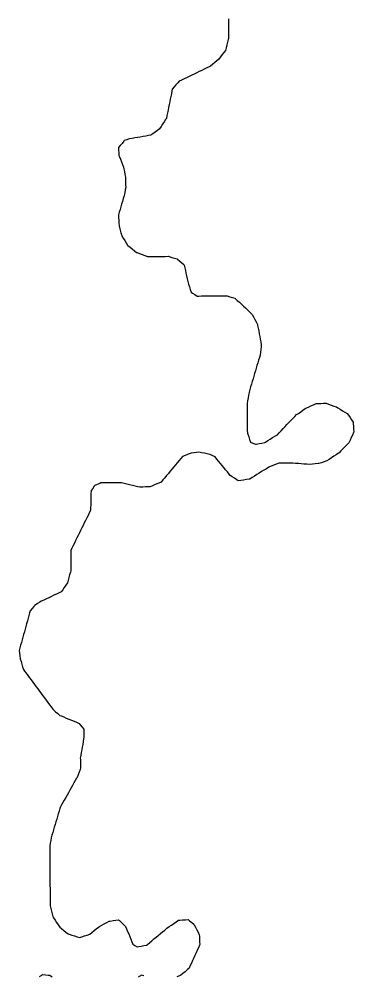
# Model space of a CAD drawing. Header units: millimetres. Extents: x 2 to 766, y 7 to 1390.
# Drawn here: x 38.2 to 157.8, y 698.6 to 1041 of the extents above; entities that cross this region are included whole.
import ezdxf

# ---------------------------------------------------------------- set-up
doc = ezdxf.new("R2010")
doc.units = ezdxf.units.MM
doc.layers.add('ALL_ISLANDS', color=7, linetype='Continuous')
doc.layers.add('OUTLINE_ISLAND_01', color=7, linetype='Continuous')

msp = doc.modelspace()

# ---------------------------------------------------------------- linework, layer by layer
at = {"layer": 'ALL_ISLANDS'}
for points in [[(113.0378, 1041.063), (113.0385, 1040.063), (113.0391, 1039.063), (113.0398, 1038.063), (113.0404, 1037.063), (113.0411, 1036.063), (113.0417, 1035.063), (113.0424, 1034.063), (112.9275, 1033.6314), (112.6703, 1032.6651), (112.4131, 1031.6987), (112.156, 1030.7323), (111.8988, 1029.766), (111.3693, 1029.0677), (110.765, 1028.2709), (110.1608, 1027.4741), (109.5566, 1026.6773), (108.8485, 1026.0714), (108.0887, 1025.4213), (107.3289, 1024.7712), (106.5691, 1024.121), (106.1583, 1023.9223), (105.258, 1023.487), (104.3578, 1023.0517), (103.4575, 1022.6163), (102.5572, 1022.181), (101.657, 1021.7457), (100.7567, 1021.3103), (99.8564, 1020.875), (98.9562, 1020.4396), (98.0559, 1020.0043), (97.1556, 1019.569), (96.2554, 1019.1336), (95.3551, 1018.6983), (94.9033, 1018.1854), (94.2424, 1017.435), (93.5814, 1016.6846), (92.9204, 1015.9342), (92.7829, 1015.2533), (92.5849, 1014.2731), (92.3869, 1013.2929), (92.189, 1012.3127), (91.991, 1011.3325), (91.793, 1010.3523), (91.595, 1009.372), (91.3971, 1008.3918), (91.1991, 1007.4116), (91.0011, 1006.4314), (90.8032, 1005.4512), (90.5382, 1005.0345), (90.0016, 1004.1907), (89.465, 1003.3468), (88.9284, 1002.503), (88.3918, 1001.6592), (87.6378, 1001.1236), (86.8226, 1000.5445), (86.0073, 999.9654), (85.1921, 999.3863), (84.4482, 999.2599), (83.4623, 999.0924), (82.4764, 998.925), (81.4905, 998.7575), (80.5046, 998.5901), (79.5188, 998.4226), (78.5329, 998.2551), (77.547, 998.0877), (76.7115, 997.7965), (75.7672, 997.4674), (75.5898, 997.2582), (74.943, 996.4956), (74.2961, 995.7329), (73.6493, 994.9703), (73.7144, 994.0951), (73.7886, 993.0978), (73.8627, 992.1006), (74.0128, 991.7133), (74.3742, 990.7808), (74.7355, 989.8484), (75.0969, 988.916), (75.4582, 987.9835), (75.5895, 987.35), (75.7925, 986.3709), (75.9955, 985.3917), (76.1985, 984.4125), (76.2095, 983.7042), (76.225, 982.7043), (76.2405, 981.7044), (76.256, 980.7045), (76.0936, 979.8243), (75.9121, 978.8409), (75.7307, 977.8575), (75.6733, 977.6642), (75.3886, 976.7056), (75.1039, 975.747), (74.8191, 974.7884), (74.5344, 973.8298), (74.2497, 972.8712), (73.965, 971.9126), (73.6803, 970.954), (73.6815, 970.9307), (73.732, 969.932), (73.7825, 968.9333), (73.833, 967.9346), (73.8836, 966.9359), (74.032, 966.4022), (74.2999, 965.4388), (74.5679, 964.4753), (74.8358, 963.5119), (74.8784, 963.4423), (75.4004, 962.5894), (75.9224, 961.7365), (76.4444, 960.8836), (76.9665, 960.0306), (77.0483, 959.964), (77.8238, 959.3328), (78.5994, 958.7015), (79.3749, 958.0702), (80.1505, 957.4389), (80.3113, 957.3783), (81.247, 957.0256), (82.1827, 956.6728), (83.1184, 956.3201), (84.0541, 955.9673), (84.4108, 955.9722), (85.4107, 955.9858), (86.4106, 955.9994), (87.4105, 956.0131), (88.4104, 956.0267), (89.4103, 956.0403), (90.4102, 956.054), (91.4101, 956.0676), (91.7589, 955.9657), (92.7188, 955.6854), (93.6787, 955.405), (94.6386, 955.1247), (94.7932, 954.997), (95.5643, 954.3602), (96.3353, 953.7235), (97.1064, 953.0867), (97.1413, 952.9353), (97.3658, 951.9608), (97.5904, 950.9864), (97.8149, 950.0119), (98.0395, 949.0374), (98.2641, 948.063), (98.4886, 947.0885), (98.7132, 946.1141), (98.719, 946.0958), (99.0243, 945.1435), (99.3295, 944.1912), (99.6347, 943.2389), (100.0936, 942.9426), (100.9336, 942.4001), (101.7737, 941.8577), (102.3557, 941.8632), (103.3557, 941.8728), (104.3556, 941.8823), (105.3556, 941.8919), (106.3555, 941.9014), (107.3555, 941.911), (108.3555, 941.9205), (109.3554, 941.9301), (110.3554, 941.9397), (111.3553, 941.9492), (112.3553, 941.9588), (112.4937, 941.9171), (113.4512, 941.6289), (114.4088, 941.3406), (115.3663, 941.0524), (115.4349, 940.9885), (116.1666, 940.3069), (116.8983, 939.6252), (117.63, 938.9436), (118.3617, 938.262), (119.0934, 937.5803), (119.8251, 936.8987), (120.5567, 936.2171), (121.2884, 935.5354), (121.4465, 935.2433), (121.9223, 934.3638), (122.3981, 933.4842), (122.874, 932.6047), (123.3498, 931.7252), (123.4294, 931.3105), (123.6177, 930.3284), (123.8061, 929.3463), (123.9945, 928.3642), (124.1829, 927.3821), (124.3713, 926.4), (124.5597, 925.4179), (124.7481, 924.4359), (124.663, 923.7194), (124.545, 922.7264), (124.4271, 921.7334), (124.3092, 920.7404), (124.0552, 919.8834), (123.7712, 918.9246), (123.4871, 917.9658), (123.203, 917.007), (122.9189, 916.0482), (122.6348, 915.0894), (122.3507, 914.1306), (122.0666, 913.1718), (121.7826, 912.213), (121.4985, 911.2542), (121.2144, 910.2954), (120.9303, 909.3366), (120.6462, 908.3778), (120.3621, 907.419), (120.3505, 907.3518), (120.1792, 906.3666), (120.0079, 905.3814), (119.8366, 904.3962), (119.6653, 903.4109), (119.6703, 902.8299), (119.6789, 901.8299), (119.6875, 900.83), (119.6961, 899.83), (119.7048, 898.8301), (119.7134, 897.8301), (119.722, 896.8301), (119.7306, 895.8302), (119.7392, 894.8302), (119.7479, 893.8302), (119.7565, 892.8303), (119.8984, 892.4372), (120.2381, 891.4967), (120.5778, 890.5561), (120.9175, 889.6156), (121.7769, 889.2305), (122.6894, 888.8215), (123.0268, 888.8845), (124.0098, 889.0681), (124.9928, 889.2517), (125.9758, 889.4352), (126.2444, 889.6018), (127.0942, 890.1288), (127.944, 890.6559), (128.7938, 891.183), (129.6437, 891.71), (130.4935, 892.2371), (131.1697, 892.9448), (131.8606, 893.6678), (132.5514, 894.3908), (133.2423, 895.1138), (133.9331, 895.8368), (134.624, 896.5598), (135.3148, 897.2828), (136.0057, 898.0058), (136.6965, 898.7288), (137.3874, 899.4518), (137.9989, 899.8707), (138.8239, 900.4358), (139.6489, 901.0009), (140.4739, 901.5661), (140.6996, 901.6714), (141.6057, 902.0944), (142.5118, 902.5175), (143.4179, 902.9405), (144.324, 903.3636), (144.9961, 903.3879), (145.9954, 903.4241), (146.9947, 903.4603), (147.9941, 903.4965), (148.7861, 903.1996), (149.7224, 902.8486), (150.6588, 902.4975), (151.5952, 902.1465), (152.0694, 901.8573), (152.9231, 901.3366), (153.7769, 900.8159), (154.6306, 900.2952), (155.4844, 899.7745), (155.9037, 899.1653), (156.4708, 898.3417), (157.0378, 897.518), (157.6048, 896.6943), (157.6379, 896.1989), (157.7045, 895.2011), (157.7711, 894.2033), (157.8376, 893.2055), (157.7506, 893.0156), (157.3342, 892.1064), (156.9178, 891.1972), (156.5014, 890.288), (156.085, 889.3788), (156.0211, 889.3132), (155.3236, 888.5966), (154.6262, 887.88), (153.9287, 887.1634), (153.2312, 886.4468), (152.5337, 885.7302), (152.324, 885.592), (151.4888, 885.042), (150.6536, 884.492), (149.8185, 883.942), (148.9833, 883.392), (148.1482, 882.842), (147.1995, 882.5258), (146.2508, 882.2096), (145.3021, 881.8934), (145.0215, 881.867), (144.0259, 881.7736), (143.0303, 881.6801), (142.0347, 881.5866), (141.9801, 881.5906), (140.9828, 881.6634), (139.9854, 881.7362), (138.9881, 881.809), (137.9907, 881.8818), (136.9934, 881.9545), (135.996, 882.0273), (134.9987, 882.1001), (134.9611, 882.0993), (133.9614, 882.0775), (132.9616, 882.0557), (131.9619, 882.0338), (130.9621, 882.012), (130.4491, 881.8158), (129.5151, 881.4586), (128.5811, 881.1013), (127.6471, 880.7441), (127.4004, 880.591), (126.5507, 880.0638), (125.701, 879.5366), (124.8513, 879.0093), (124.0016, 878.4821), (123.1519, 877.9548), (122.3022, 877.4276), (121.4524, 876.9003), (120.6027, 876.3731), (120.3979, 876.3391), (119.4114, 876.1752), (118.4249, 876.0113), (117.4384, 875.8474), (116.452, 875.6835), (115.9579, 876.0393), (115.1464, 876.6238), (114.335, 877.2082), (113.5235, 877.7926), (113.2659, 878.1084), (112.6339, 878.8833), (112.0018, 879.6582), (111.3697, 880.4331), (110.7376, 881.208), (110.1055, 881.9829), (109.4735, 882.7578), (108.8414, 883.5327), (108.2093, 884.3076), (107.3607, 884.7131), (106.4584, 885.1443), (106.3544, 885.1665), (105.3764, 885.3752), (104.3985, 885.5839), (103.4205, 885.7927), (102.4425, 886.0014), (101.6032, 885.8886), (100.6121, 885.7553), (99.6211, 885.622), (99.3364, 885.5094), (98.4064, 885.1417), (97.4765, 884.7739), (96.5466, 884.4062), (95.9976, 883.7478), (95.3572, 882.9798), (94.7167, 882.2117), (94.0763, 881.4437), (93.4359, 880.6757), (92.7955, 879.9077), (92.1551, 879.1396), (91.5146, 878.3716), (90.8742, 877.6036), (90.2338, 876.8356), (89.5934, 876.0675), (88.953, 875.2995), (88.6567, 875.171), (87.7393, 874.7731), (86.8219, 874.3752), (85.9044, 873.9773), (84.987, 873.5794), (84.3482, 873.5556), (83.3489, 873.5184), (82.3496, 873.4812), (81.3503, 873.4441), (80.5917, 873.6183), (79.6171, 873.8422), (78.6425, 874.0661), (77.6678, 874.29), (76.6932, 874.5139), (75.7186, 874.7377), (74.744, 874.9616), (74.4313, 874.9611), (73.4314, 874.9593), (72.4314, 874.9575), (71.4314, 874.9557), (70.4314, 874.9539), (69.4314, 874.9521), (68.4314, 874.9503), (67.4314, 874.9485), (67.0415, 874.7921), (66.1135, 874.4195), (65.1855, 874.047), (65.0345, 873.8339), (64.4563, 873.0179), (63.8781, 872.202), (63.877, 872.1603), (63.8498, 871.1607), (63.8225, 870.1611), (63.7953, 869.1615), (63.7681, 868.1618), (63.7408, 867.1622), (63.7136, 866.1626), (63.6863, 865.1629), (63.6712, 865.1322), (63.2297, 864.2349), (62.7883, 863.3377), (62.3468, 862.4404), (61.9053, 861.5431), (61.4639, 860.6458), (61.0224, 859.7485), (60.5809, 858.8513), (60.1395, 857.954), (59.698, 857.0567), (59.2565, 856.1594), (58.8151, 855.2622), (58.3736, 854.3649), (57.9321, 853.4676), (57.4907, 852.5703), (57.0492, 851.6731), (56.6077, 850.7758), (56.6076, 850.5421), (56.6073, 849.5421), (56.607, 848.5421), (56.6067, 847.5421), (56.6064, 846.5421), (56.6061, 845.5421), (56.6058, 844.5421), (56.6055, 843.5421), (56.4779, 843.0675), (56.2181, 842.1018), (55.9584, 841.1361), (55.6986, 840.1705), (55.4389, 839.2048), (54.8883, 838.4133), (54.3172, 837.5923), (53.7462, 836.7714), (53.1752, 835.9505), (52.4233, 835.5991), (51.5173, 835.1758), (50.6114, 834.7524), (49.7054, 834.3291), (48.7994, 833.9057), (47.8935, 833.4824), (46.9875, 833.059), (46.0816, 832.6357), (45.6044, 832.3331), (44.7599, 831.7977), (43.9153, 831.2622), (43.4433, 830.7296), (42.7801, 829.9812), (42.1168, 829.2328), (41.9004, 828.4502), (41.6338, 827.4864), (41.3672, 826.5226), (41.1006, 825.5588), (40.834, 824.595), (40.5674, 823.6312), (40.3008, 822.6674), (40.0342, 821.7036), (39.7677, 820.7398), (39.5011, 819.7759), (39.2345, 818.8121), (38.9679, 817.8483), (38.7013, 816.8845), (38.4347, 815.9207), (38.1681, 814.9569), (38.2752, 814.111), (38.4008, 813.119), (38.5265, 812.1269), (38.5698, 811.9792), (38.8515, 811.0197), (39.1332, 810.0602), (39.4149, 809.1007), (39.6966, 808.1412), (40.0555, 807.6569), (40.6509, 806.8534), (41.2463, 806.05), (41.8416, 805.2465), (42.437, 804.443), (43.0323, 803.6396), (43.6277, 802.8361), (44.2231, 802.0327), (44.8184, 801.2292), (45.4138, 800.4258), (46.0092, 799.6223), (46.6045, 798.8188), (47.1999, 798.0154), (47.7952, 797.2119), (48.3906, 796.4085), (48.986, 795.605), (49.5813, 794.8015), (50.1767, 793.9981), (50.447, 793.7623), (51.2006, 793.1049), (51.9541, 792.4476), (52.7077, 791.7902), (53.1775, 791.5953), (54.1012, 791.2122), (55.0248, 790.829), (55.9485, 790.4458), (56.8722, 790.0626), (57.7959, 789.6794), (58.7195, 789.2962), (59.6432, 788.9131), (60.0425, 788.3978), (60.655, 787.6073), (61.2676, 786.8169), (61.2787, 785.8837), (61.2907, 784.8838), (61.3027, 783.8839), (61.2154, 783.3705), (61.0478, 782.3846), (60.8802, 781.3988), (60.7126, 780.4129), (60.545, 779.427), (60.3774, 778.4412), (60.2098, 777.4553), (60.0422, 776.4695), (60.0544, 775.9316), (60.0771, 774.9318), (60.0998, 773.9321), (60.1226, 772.9323), (59.9266, 772.4138), (59.573, 771.4784), (59.2195, 770.5429), (58.8659, 769.6075), (58.7158, 769.3396), (58.227, 768.4671), (57.7382, 767.5947), (57.2495, 766.7223), (56.7607, 765.8499), (56.2719, 764.9775), (55.7831, 764.1051), (55.2943, 763.2327), (54.8056, 762.3603), (54.3168, 761.4879), (53.828, 760.6155), (53.3392, 759.7431), (52.8504, 758.8707), (52.7263, 758.4541), (52.4408, 757.4957), (52.1553, 756.5374), (51.8697, 755.579), (51.5842, 754.6206), (51.2987, 753.6623), (51.0131, 752.7039), (50.7276, 751.7455), (50.442, 750.7872), (50.1565, 749.8288), (49.871, 748.8704), (49.5854, 747.9121), (49.457, 747.0432), (49.3108, 746.054), (49.1645, 745.0647), (49.165, 744.87), (49.1673, 743.87), (49.1696, 742.87), (49.1718, 741.87), (49.1741, 740.87), (49.1764, 739.87), (49.1787, 738.87), (49.181, 737.87), (49.1833, 736.87), (49.1856, 735.87), (49.1878, 734.87), (49.1901, 733.87), (49.1924, 732.87), (49.1947, 731.87), (49.197, 730.87), (49.1993, 729.87), (49.2016, 728.87), (49.2039, 727.87), (49.2061, 726.87), (49.2084, 725.87), (49.2107, 724.87), (49.213, 723.87), (49.2707, 723.6432), (49.5172, 722.6741), (49.7637, 721.705), (50.0102, 720.7358), (50.2568, 719.7667), (50.5032, 719.3814), (51.0421, 718.539), (51.5809, 717.6966), (52.1198, 716.8542), (52.6587, 716.0118), (53.3127, 715.4765), (54.0866, 714.8431), (54.8604, 714.2097), (55.6342, 713.5763), (56.0115, 713.4552), (56.9636, 713.1495), (57.9158, 712.8439), (58.8679, 712.5382), (59.8201, 712.2326), (60.6197, 712.5151), (61.5626, 712.8482), (62.5055, 713.1813), (63.4483, 713.5144), (64.1916, 714.112), (64.9709, 714.7385), (65.7503, 715.3651), (66.5297, 715.9916), (66.8548, 716.1716), (67.7298, 716.6559), (68.6047, 717.1401), (69.4796, 717.6244), (70.3546, 718.1086), (70.7459, 718.1719), (71.733, 718.3314), (72.7202, 718.4909), (73.7074, 718.6505), (74.0391, 718.334), (74.7627, 717.6437), (75.4862, 716.9534), (76.2097, 716.2631), (76.5674, 715.4006), (76.9504, 714.4769), (77.3335, 713.5532), (77.7165, 712.6294), (78.0996, 711.7057), (78.4826, 710.782), (78.8657, 709.8583), (79.5534, 709.4645), (80.4213, 708.9676), (80.7937, 709.0344), (81.778, 709.2109), (82.7623, 709.3873), (83.7466, 709.5638), (84.0668, 709.8313), (84.8343, 710.4725), (85.6017, 711.1136), (86.3691, 711.7547), (87.1365, 712.3959), (87.904, 713.037), (88.6714, 713.6781), (89.4388, 714.3193), (90.2062, 714.9604), (90.9737, 715.6016), (91.0063, 715.6238), (91.8327, 716.187), (92.659, 716.7502), (93.4853, 717.3134), (94.3117, 717.8765), (95.138, 718.4397), (95.6089, 718.4766), (96.6059, 718.5546), (97.6028, 718.6327), (98.5998, 718.7108), (99.1184, 718.294), (99.898, 717.6677), (100.6775, 717.0413), (100.7773, 716.8444), (101.2292, 715.9523), (101.6811, 715.0602), (102.133, 714.1681), (102.5849, 713.2761), (102.6111, 712.7454), (102.6605, 711.7466), (102.71, 710.7479), (102.7594, 709.7491), (102.6587, 709.526), (102.2475, 708.6145), (101.8363, 707.703), (101.4251, 706.7914), (101.0139, 705.8799), (100.6027, 704.9684), (100.1914, 704.0568), (99.7802, 703.1453), (99.369, 702.2337), (98.9578, 701.3222), (98.2445, 700.7089), (97.4863, 700.0569), (96.728, 699.4049), (95.9698, 698.753), (95.5252, 698.5772), (94.5952, 698.2095)], [(50.0095, 698.1309), (49.1883, 698.7016), (48.5665, 698.7438), (47.5688, 698.8116), (46.5711, 698.8794), (46.1692, 698.675), (45.2778, 698.2217)], [(82.7998, 698.5213), (81.8267, 698.7515), (81.5775, 698.6179), (80.6963, 698.1452)]]:
    msp.add_lwpolyline(points, dxfattribs=at)
at = {"layer": 'OUTLINE_ISLAND_01'}
for points in [[(113.0378, 1041.063), (113.0385, 1040.063), (113.0391, 1039.063), (113.0398, 1038.063), (113.0404, 1037.063), (113.0411, 1036.063), (113.0417, 1035.063), (113.0424, 1034.063), (112.9275, 1033.6314), (112.6703, 1032.6651), (112.4131, 1031.6987), (112.156, 1030.7323), (111.8988, 1029.766), (111.3693, 1029.0677), (110.765, 1028.2709), (110.1608, 1027.4741), (109.5566, 1026.6773), (108.8485, 1026.0714), (108.0887, 1025.4213), (107.3289, 1024.7712), (106.5691, 1024.121), (106.1583, 1023.9223), (105.258, 1023.487), (104.3578, 1023.0517), (103.4575, 1022.6163), (102.5572, 1022.181), (101.657, 1021.7457), (100.7567, 1021.3103), (99.8564, 1020.875), (98.9562, 1020.4396), (98.0559, 1020.0043), (97.1556, 1019.569), (96.2554, 1019.1336), (95.3551, 1018.6983), (94.9033, 1018.1854), (94.2424, 1017.435), (93.5814, 1016.6846), (92.9204, 1015.9342), (92.7829, 1015.2533), (92.5849, 1014.2731), (92.3869, 1013.2929), (92.189, 1012.3127), (91.991, 1011.3325), (91.793, 1010.3523), (91.595, 1009.372), (91.3971, 1008.3918), (91.1991, 1007.4116), (91.0011, 1006.4314), (90.8032, 1005.4512), (90.5382, 1005.0345), (90.0016, 1004.1907), (89.465, 1003.3468), (88.9284, 1002.503), (88.3918, 1001.6592), (87.6378, 1001.1236), (86.8226, 1000.5445), (86.0073, 999.9654), (85.1921, 999.3863), (84.4482, 999.2599), (83.4623, 999.0924), (82.4764, 998.925), (81.4905, 998.7575), (80.5046, 998.5901), (79.5188, 998.4226), (78.5329, 998.2551), (77.547, 998.0877), (76.7115, 997.7965), (75.7672, 997.4674), (75.5898, 997.2582), (74.943, 996.4956), (74.2961, 995.7329), (73.6493, 994.9703), (73.7144, 994.0951), (73.7886, 993.0978), (73.8627, 992.1006), (74.0128, 991.7133), (74.3742, 990.7808), (74.7355, 989.8484), (75.0969, 988.916), (75.4582, 987.9835), (75.5895, 987.35), (75.7925, 986.3709), (75.9955, 985.3917), (76.1985, 984.4125), (76.2095, 983.7042), (76.225, 982.7043), (76.2405, 981.7044), (76.256, 980.7045), (76.0936, 979.8243), (75.9121, 978.8409), (75.7307, 977.8575), (75.6733, 977.6642), (75.3886, 976.7056), (75.1039, 975.747), (74.8191, 974.7884), (74.5344, 973.8298), (74.2497, 972.8712), (73.965, 971.9126), (73.6803, 970.954), (73.6815, 970.9307), (73.732, 969.932), (73.7825, 968.9333), (73.833, 967.9346), (73.8836, 966.9359), (74.032, 966.4022), (74.2999, 965.4388), (74.5679, 964.4753), (74.8358, 963.5119), (74.8784, 963.4423), (75.4004, 962.5894), (75.9224, 961.7365), (76.4444, 960.8836), (76.9665, 960.0306), (77.0483, 959.964), (77.8238, 959.3328), (78.5994, 958.7015), (79.3749, 958.0702), (80.1505, 957.4389), (80.3113, 957.3783), (81.247, 957.0256), (82.1827, 956.6728), (83.1184, 956.3201), (84.0541, 955.9673), (84.4108, 955.9722), (85.4107, 955.9858), (86.4106, 955.9994), (87.4105, 956.0131), (88.4104, 956.0267), (89.4103, 956.0403), (90.4102, 956.054), (91.4101, 956.0676), (91.7589, 955.9657), (92.7188, 955.6854), (93.6787, 955.405), (94.6386, 955.1247), (94.7932, 954.997), (95.5643, 954.3602), (96.3353, 953.7235), (97.1064, 953.0867), (97.1413, 952.9353), (97.3658, 951.9608), (97.5904, 950.9864), (97.8149, 950.0119), (98.0395, 949.0374), (98.2641, 948.063), (98.4886, 947.0885), (98.7132, 946.1141), (98.719, 946.0958), (99.0243, 945.1435), (99.3295, 944.1912), (99.6347, 943.2389), (100.0936, 942.9426), (100.9336, 942.4001), (101.7737, 941.8577), (102.3557, 941.8632), (103.3557, 941.8728), (104.3556, 941.8823), (105.3556, 941.8919), (106.3555, 941.9014), (107.3555, 941.911), (108.3555, 941.9205), (109.3554, 941.9301), (110.3554, 941.9397), (111.3553, 941.9492), (112.3553, 941.9588), (112.4937, 941.9171), (113.4512, 941.6289), (114.4088, 941.3406), (115.3663, 941.0524), (115.4349, 940.9885), (116.1666, 940.3069), (116.8983, 939.6252), (117.63, 938.9436), (118.3617, 938.262), (119.0934, 937.5803), (119.8251, 936.8987), (120.5567, 936.2171), (121.2884, 935.5354), (121.4465, 935.2433), (121.9223, 934.3638), (122.3981, 933.4842), (122.874, 932.6047), (123.3498, 931.7252), (123.4294, 931.3105), (123.6177, 930.3284), (123.8061, 929.3463), (123.9945, 928.3642), (124.1829, 927.3821), (124.3713, 926.4), (124.5597, 925.4179), (124.7481, 924.4359), (124.663, 923.7194), (124.545, 922.7264), (124.4271, 921.7334), (124.3092, 920.7404), (124.0552, 919.8834), (123.7712, 918.9246), (123.4871, 917.9658), (123.203, 917.007), (122.9189, 916.0482), (122.6348, 915.0894), (122.3507, 914.1306), (122.0666, 913.1718), (121.7826, 912.213), (121.4985, 911.2542), (121.2144, 910.2954), (120.9303, 909.3366), (120.6462, 908.3778), (120.3621, 907.419), (120.3505, 907.3518), (120.1792, 906.3666), (120.0079, 905.3814), (119.8366, 904.3962), (119.6653, 903.4109), (119.6703, 902.8299), (119.6789, 901.8299), (119.6875, 900.83), (119.6961, 899.83), (119.7048, 898.8301), (119.7134, 897.8301), (119.722, 896.8301), (119.7306, 895.8302), (119.7392, 894.8302), (119.7479, 893.8302), (119.7565, 892.8303), (119.8984, 892.4372), (120.2381, 891.4967), (120.5778, 890.5561), (120.9175, 889.6156), (121.7769, 889.2305), (122.6894, 888.8215), (123.0268, 888.8845), (124.0098, 889.0681), (124.9928, 889.2517), (125.9758, 889.4352), (126.2444, 889.6018), (127.0942, 890.1288), (127.944, 890.6559), (128.7938, 891.183), (129.6437, 891.71), (130.4935, 892.2371), (131.1697, 892.9448), (131.8606, 893.6678), (132.5514, 894.3908), (133.2423, 895.1138), (133.9331, 895.8368), (134.624, 896.5598), (135.3148, 897.2828), (136.0057, 898.0058), (136.6965, 898.7288), (137.3874, 899.4518), (137.9989, 899.8707), (138.8239, 900.4358), (139.6489, 901.0009), (140.4739, 901.5661), (140.6996, 901.6714), (141.6057, 902.0944), (142.5118, 902.5175), (143.4179, 902.9405), (144.324, 903.3636), (144.9961, 903.3879), (145.9954, 903.4241), (146.9947, 903.4603), (147.9941, 903.4965), (148.7861, 903.1996), (149.7224, 902.8486), (150.6588, 902.4975), (151.5952, 902.1465), (152.0694, 901.8573), (152.9231, 901.3366), (153.7769, 900.8159), (154.6306, 900.2952), (155.4844, 899.7745), (155.9037, 899.1653), (156.4708, 898.3417), (157.0378, 897.518), (157.6048, 896.6943), (157.6379, 896.1989), (157.7045, 895.2011), (157.7711, 894.2033), (157.8376, 893.2055), (157.7506, 893.0156), (157.3342, 892.1064), (156.9178, 891.1972), (156.5014, 890.288), (156.085, 889.3788), (156.0211, 889.3132), (155.3236, 888.5966), (154.6262, 887.88), (153.9287, 887.1634), (153.2312, 886.4468), (152.5337, 885.7302), (152.324, 885.592), (151.4888, 885.042), (150.6536, 884.492), (149.8185, 883.942), (148.9833, 883.392), (148.1482, 882.842), (147.1995, 882.5258), (146.2508, 882.2096), (145.3021, 881.8934), (145.0215, 881.867), (144.0259, 881.7736), (143.0303, 881.6801), (142.0347, 881.5866), (141.9801, 881.5906), (140.9828, 881.6634), (139.9854, 881.7362), (138.9881, 881.809), (137.9907, 881.8818), (136.9934, 881.9545), (135.996, 882.0273), (134.9987, 882.1001), (134.9611, 882.0993), (133.9614, 882.0775), (132.9616, 882.0557), (131.9619, 882.0338), (130.9621, 882.012), (130.4491, 881.8158), (129.5151, 881.4586), (128.5811, 881.1013), (127.6471, 880.7441), (127.4004, 880.591), (126.5507, 880.0638), (125.701, 879.5366), (124.8513, 879.0093), (124.0016, 878.4821), (123.1519, 877.9548), (122.3022, 877.4276), (121.4524, 876.9003), (120.6027, 876.3731), (120.3979, 876.3391), (119.4114, 876.1752), (118.4249, 876.0113), (117.4384, 875.8474), (116.452, 875.6835), (115.9579, 876.0393), (115.1464, 876.6238), (114.335, 877.2082), (113.5235, 877.7926), (113.2659, 878.1084), (112.6339, 878.8833), (112.0018, 879.6582), (111.3697, 880.4331), (110.7376, 881.208), (110.1055, 881.9829), (109.4735, 882.7578), (108.8414, 883.5327), (108.2093, 884.3076), (107.3607, 884.7131), (106.4584, 885.1443), (106.3544, 885.1665), (105.3764, 885.3752), (104.3985, 885.5839), (103.4205, 885.7927), (102.4425, 886.0014), (101.6032, 885.8886), (100.6121, 885.7553), (99.6211, 885.622), (99.3364, 885.5094), (98.4064, 885.1417), (97.4765, 884.7739), (96.5466, 884.4062), (95.9976, 883.7478), (95.3572, 882.9798), (94.7167, 882.2117), (94.0763, 881.4437), (93.4359, 880.6757), (92.7955, 879.9077), (92.1551, 879.1396), (91.5146, 878.3716), (90.8742, 877.6036), (90.2338, 876.8356), (89.5934, 876.0675), (88.953, 875.2995), (88.6567, 875.171), (87.7393, 874.7731), (86.8219, 874.3752), (85.9044, 873.9773), (84.987, 873.5794), (84.3482, 873.5556), (83.3489, 873.5184), (82.3496, 873.4812), (81.3503, 873.4441), (80.5917, 873.6183), (79.6171, 873.8422), (78.6425, 874.0661), (77.6678, 874.29), (76.6932, 874.5139), (75.7186, 874.7377), (74.744, 874.9616), (74.4313, 874.9611), (73.4314, 874.9593), (72.4314, 874.9575), (71.4314, 874.9557), (70.4314, 874.9539), (69.4314, 874.9521), (68.4314, 874.9503), (67.4314, 874.9485), (67.0415, 874.7921), (66.1135, 874.4195), (65.1855, 874.047), (65.0345, 873.8339), (64.4563, 873.0179), (63.8781, 872.202), (63.877, 872.1603), (63.8498, 871.1607), (63.8225, 870.1611), (63.7953, 869.1615), (63.7681, 868.1618), (63.7408, 867.1622), (63.7136, 866.1626), (63.6863, 865.1629), (63.6712, 865.1322), (63.2297, 864.2349), (62.7883, 863.3377), (62.3468, 862.4404), (61.9053, 861.5431), (61.4639, 860.6458), (61.0224, 859.7485), (60.5809, 858.8513), (60.1395, 857.954), (59.698, 857.0567), (59.2565, 856.1594), (58.8151, 855.2622), (58.3736, 854.3649), (57.9321, 853.4676), (57.4907, 852.5703), (57.0492, 851.6731), (56.6077, 850.7758), (56.6076, 850.5421), (56.6073, 849.5421), (56.607, 848.5421), (56.6067, 847.5421), (56.6064, 846.5421), (56.6061, 845.5421), (56.6058, 844.5421), (56.6055, 843.5421), (56.4779, 843.0675), (56.2181, 842.1018), (55.9584, 841.1361), (55.6986, 840.1705), (55.4389, 839.2048), (54.8883, 838.4133), (54.3172, 837.5923), (53.7462, 836.7714), (53.1752, 835.9505), (52.4233, 835.5991), (51.5173, 835.1758), (50.6114, 834.7524), (49.7054, 834.3291), (48.7994, 833.9057), (47.8935, 833.4824), (46.9875, 833.059), (46.0816, 832.6357), (45.6044, 832.3331), (44.7599, 831.7977), (43.9153, 831.2622), (43.4433, 830.7296), (42.7801, 829.9812), (42.1168, 829.2328), (41.9004, 828.4502), (41.6338, 827.4864), (41.3672, 826.5226), (41.1006, 825.5588), (40.834, 824.595), (40.5674, 823.6312), (40.3008, 822.6674), (40.0342, 821.7036), (39.7677, 820.7398), (39.5011, 819.7759), (39.2345, 818.8121), (38.9679, 817.8483), (38.7013, 816.8845), (38.4347, 815.9207), (38.1681, 814.9569), (38.2752, 814.111), (38.4008, 813.119), (38.5265, 812.1269), (38.5698, 811.9792), (38.8515, 811.0197), (39.1332, 810.0602), (39.4149, 809.1007), (39.6966, 808.1412), (40.0555, 807.6569), (40.6509, 806.8534), (41.2463, 806.05), (41.8416, 805.2465), (42.437, 804.443), (43.0323, 803.6396), (43.6277, 802.8361), (44.2231, 802.0327), (44.8184, 801.2292), (45.4138, 800.4258), (46.0092, 799.6223), (46.6045, 798.8188), (47.1999, 798.0154), (47.7952, 797.2119), (48.3906, 796.4085), (48.986, 795.605), (49.5813, 794.8015), (50.1767, 793.9981), (50.447, 793.7623), (51.2006, 793.1049), (51.9541, 792.4476), (52.7077, 791.7902), (53.1775, 791.5953), (54.1012, 791.2122), (55.0248, 790.829), (55.9485, 790.4458), (56.8722, 790.0626), (57.7959, 789.6794), (58.7195, 789.2962), (59.6432, 788.9131), (60.0425, 788.3978), (60.655, 787.6073), (61.2676, 786.8169), (61.2787, 785.8837), (61.2907, 784.8838), (61.3027, 783.8839), (61.2154, 783.3705), (61.0478, 782.3846), (60.8802, 781.3988), (60.7126, 780.4129), (60.545, 779.427), (60.3774, 778.4412), (60.2098, 777.4553), (60.0422, 776.4695), (60.0544, 775.9316), (60.0771, 774.9318), (60.0998, 773.9321), (60.1226, 772.9323), (59.9266, 772.4138), (59.573, 771.4784), (59.2195, 770.5429), (58.8659, 769.6075), (58.7158, 769.3396), (58.227, 768.4671), (57.7382, 767.5947), (57.2495, 766.7223), (56.7607, 765.8499), (56.2719, 764.9775), (55.7831, 764.1051), (55.2943, 763.2327), (54.8056, 762.3603), (54.3168, 761.4879), (53.828, 760.6155), (53.3392, 759.7431), (52.8504, 758.8707), (52.7263, 758.4541), (52.4408, 757.4957), (52.1553, 756.5374), (51.8697, 755.579), (51.5842, 754.6206), (51.2987, 753.6623), (51.0131, 752.7039), (50.7276, 751.7455), (50.442, 750.7872), (50.1565, 749.8288), (49.871, 748.8704), (49.5854, 747.9121), (49.457, 747.0432), (49.3108, 746.054), (49.1645, 745.0647), (49.165, 744.87), (49.1673, 743.87), (49.1696, 742.87), (49.1718, 741.87), (49.1741, 740.87), (49.1764, 739.87), (49.1787, 738.87), (49.181, 737.87), (49.1833, 736.87), (49.1856, 735.87), (49.1878, 734.87), (49.1901, 733.87), (49.1924, 732.87), (49.1947, 731.87), (49.197, 730.87), (49.1993, 729.87), (49.2016, 728.87), (49.2039, 727.87), (49.2061, 726.87), (49.2084, 725.87), (49.2107, 724.87), (49.213, 723.87), (49.2707, 723.6432), (49.5172, 722.6741), (49.7637, 721.705), (50.0102, 720.7358), (50.2568, 719.7667), (50.5032, 719.3814), (51.0421, 718.539), (51.5809, 717.6966), (52.1198, 716.8542), (52.6587, 716.0118), (53.3127, 715.4765), (54.0866, 714.8431), (54.8604, 714.2097), (55.6342, 713.5763), (56.0115, 713.4552), (56.9636, 713.1495), (57.9158, 712.8439), (58.8679, 712.5382), (59.8201, 712.2326), (60.6197, 712.5151), (61.5626, 712.8482), (62.5055, 713.1813), (63.4483, 713.5144), (64.1916, 714.112), (64.9709, 714.7385), (65.7503, 715.3651), (66.5297, 715.9916), (66.8548, 716.1716), (67.7298, 716.6559), (68.6047, 717.1401), (69.4796, 717.6244), (70.3546, 718.1086), (70.7459, 718.1719), (71.733, 718.3314), (72.7202, 718.4909), (73.7074, 718.6505), (74.0391, 718.334), (74.7627, 717.6437), (75.4862, 716.9534), (76.2097, 716.2631), (76.5674, 715.4006), (76.9504, 714.4769), (77.3335, 713.5532), (77.7165, 712.6294), (78.0996, 711.7057), (78.4826, 710.782), (78.8657, 709.8583), (79.5534, 709.4645), (80.4213, 708.9676), (80.7937, 709.0344), (81.778, 709.2109), (82.7623, 709.3873), (83.7466, 709.5638), (84.0668, 709.8313), (84.8343, 710.4725), (85.6017, 711.1136), (86.3691, 711.7547), (87.1365, 712.3959), (87.904, 713.037), (88.6714, 713.6781), (89.4388, 714.3193), (90.2062, 714.9604), (90.9737, 715.6016), (91.0063, 715.6238), (91.8327, 716.187), (92.659, 716.7502), (93.4853, 717.3134), (94.3117, 717.8765), (95.138, 718.4397), (95.6089, 718.4766), (96.6059, 718.5546), (97.6028, 718.6327), (98.5998, 718.7108), (99.1184, 718.294), (99.898, 717.6677), (100.6775, 717.0413), (100.7773, 716.8444), (101.2292, 715.9523), (101.6811, 715.0602), (102.133, 714.1681), (102.5849, 713.2761), (102.6111, 712.7454), (102.6605, 711.7466), (102.71, 710.7479), (102.7594, 709.7491), (102.6587, 709.526), (102.2475, 708.6145), (101.8363, 707.703), (101.4251, 706.7914), (101.0139, 705.8799), (100.6027, 704.9684), (100.1914, 704.0568), (99.7802, 703.1453), (99.369, 702.2337), (98.9578, 701.3222), (98.2445, 700.7089), (97.4863, 700.0569), (96.728, 699.4049), (95.9698, 698.753), (95.5252, 698.5772), (94.5952, 698.2095)], [(50.0095, 698.1309), (49.1883, 698.7016), (48.5665, 698.7438), (47.5688, 698.8116), (46.5711, 698.8794), (46.1692, 698.675), (45.2778, 698.2217)], [(82.7998, 698.5213), (81.8267, 698.7515), (81.5775, 698.6179), (80.6963, 698.1452)]]:
    msp.add_lwpolyline(points, dxfattribs=at)

doc.saveas('drawing.dxf')
